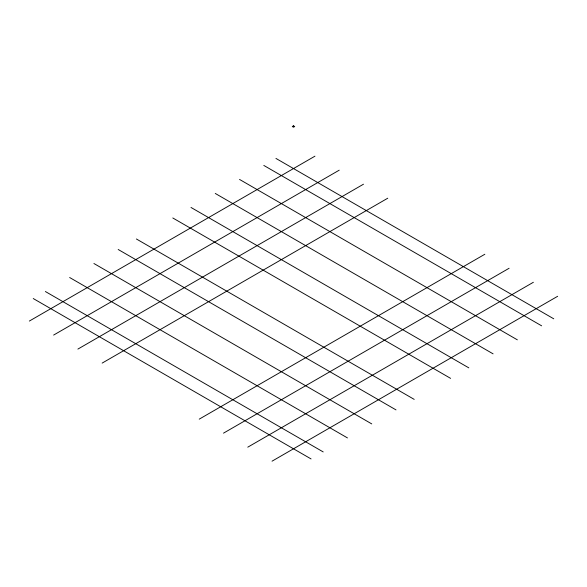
<?xml version="1.0" encoding="UTF-8"?>
<svg xmlns="http://www.w3.org/2000/svg" width="587" height="587" viewBox="0 0 587 587"><rect width="100%" height="100%" fill="white"/><g stroke="black" fill="none" stroke-linecap="round" stroke-linejoin="round"><path stroke-width="0.88" d="M29.35 321.06L314.955 156.171M53.622 335.074L339.227 170.179M77.888 349.089L363.5 184.193M102.16 363.096L387.765 198.201M199.235 419.147L484.84 254.252M223.5 433.155L509.112 268.259M247.773 447.169L533.378 282.274M272.045 461.177L557.65 296.288M275.934 158.417L553.761 318.814M263.798 165.424L541.625 325.822M239.533 179.431L517.352 339.836M215.26 193.446L493.087 353.844M190.995 207.453L468.815 367.858M172.791 217.968L450.611 378.366M136.389 238.982L414.209 399.38M118.185 249.49L396.005 409.895M93.913 263.504L371.74 423.902M69.648 277.512L347.467 437.917M45.375 291.526L323.202 451.924M33.239 298.534L311.066 458.931M293.5 125.823L292.289 126.521L293.5 127.225L294.711 126.521L293.5 125.823"/></g></svg>
